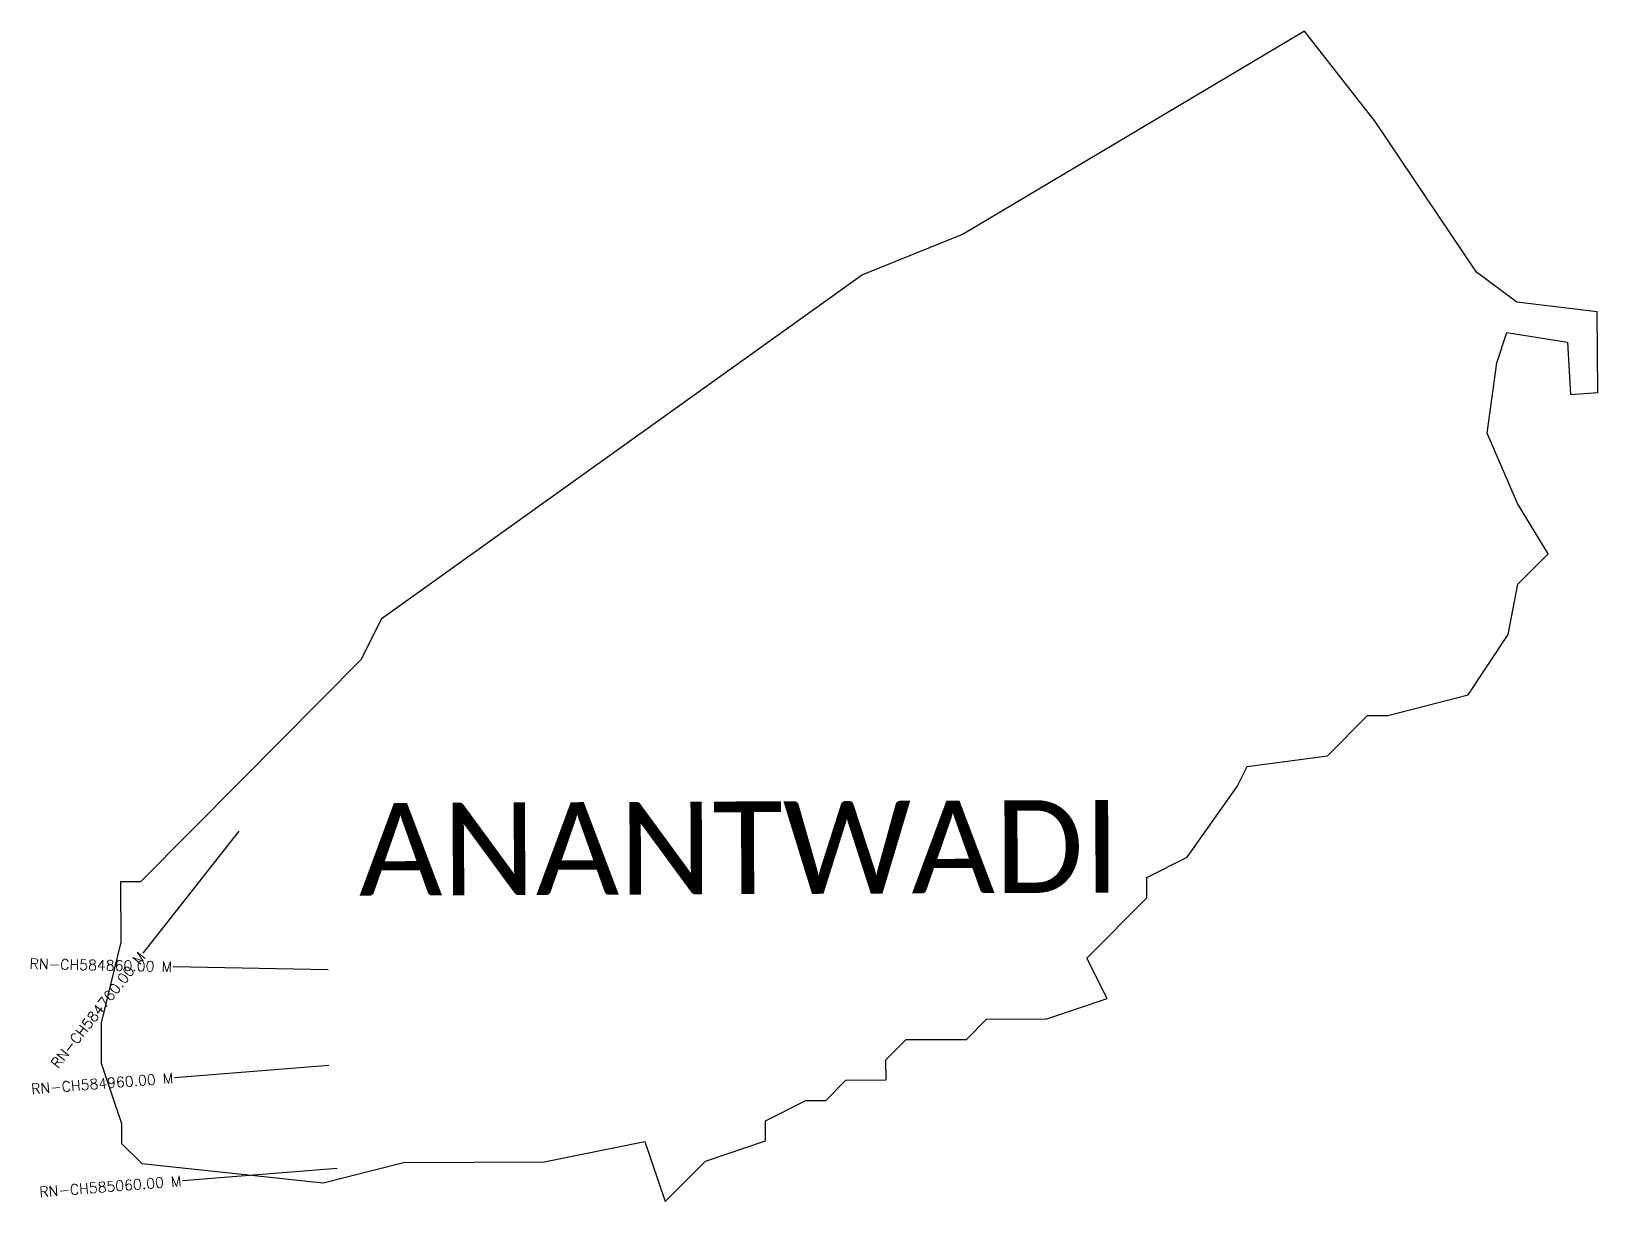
# Model space of a CAD drawing. Header units: metres. Extents: x 323934 to 325450, y 1838195 to 1839328.
import ezdxf
from ezdxf.enums import TextEntityAlignment as Align

# ---------------------------------------------------------------- set-up
doc = ezdxf.new("R2010")
doc.units = ezdxf.units.M
for name, color, linetype in [('CS', 134, 'Continuous'), ('CSMark', 6, 'Continuous'), ('VILLAGE BOUNDRY', 10, 'Continuous'), ('VILLAGE NAME', 250, 'Continuous')]:
    doc.layers.add(name, color=color, linetype=linetype)
doc.styles.get("Standard").update_dxf_attribs({"font": 'simplex.shx'})

msp = doc.modelspace()

# ---------------------------------------------------------------- linework, layer by layer
at = {"layer": 'CS'}
for p, q in [((324134.5, 1838553.8), (324041.8, 1838435.9)), ((324221.1, 1838419.6), (324071.1, 1838422.7)), ((324221.7, 1838327.2), (324072.2, 1838315.3)), ((324229.6, 1838227.5), (324080.1, 1838215.6))]:
    msp.add_line(p, q, dxfattribs=at)
at = {"layer": 'VILLAGE BOUNDRY'}
msp.add_lwpolyline([(325100.7, 1838597), (325110.4, 1838616.5), (325188.2, 1838626.6), (325227, 1838665.7), (325246.5, 1838665.8), (325324.3, 1838685.7), (325363, 1838744.2), (325372.5, 1838793), (325401.6, 1838822.3), (325372.2, 1838870.9), (325342.7, 1838938.9), (325352.1, 1839007.1), (325361.7, 1839036.4), (325420.3, 1839026.9), (325423.4, 1838976.5), (325449.7, 1838978.3), (325449.3, 1839056.3), (325371.4, 1839065.7), (325332.3, 1839094.7), (325234.3, 1839240.4), (325165.8, 1839327.8), (324835.5, 1839131.6), (324738.2, 1839092.2), (324272.2, 1838759.1), (324252.9, 1838720), (324136.5, 1838602.7), (324039.5, 1838504.9), (324020, 1838504.8), (324020.3, 1838446.3), (324001.2, 1838368.4), (324001.3, 1838329.4), (324021, 1838271.1), (324021.1, 1838251.5), (324040.7, 1838232.2), (324216.1, 1838213.5), (324293.9, 1838233.2), (324430.2, 1838233.8), (324527.6, 1838253.7), (324547.3, 1838195.4), (324586.1, 1838234.5), (324644.4, 1838254.2), (324644.3, 1838273.7), (324683.2, 1838293.3), (324702.7, 1838293.4), (324722, 1838313), (324761, 1838313.2), (324760.9, 1838332.6), (324780.3, 1838352.2), (324838.8, 1838352.4), (324858.2, 1838372), (324916.6, 1838372.3), (324974.9, 1838392), (324955.3, 1838430.9), (325013.5, 1838489.5), (325013.4, 1838509), (325052.3, 1838528.7)], close=True, dxfattribs=at)

# ---------------------------------------------------------------- texts
at = {"layer": 'CSMark'}
for s, rotation, p in [('RN-CH584760.00 M', 51.8144, (324041.1, 1838435.1)), ('RN-CH584860.00 M', 358.8061, (324070.1, 1838422.7)), ('RN-CH584960.00 M', 4.5267, (324071.2, 1838315.2)), ('RN-CH585060.00 M', 4.5267, (324079.1, 1838215.5))]:
    msp.add_text(s, height=10, rotation=rotation, dxfattribs=at).set_placement(p, align=Align.MIDDLE_RIGHT)
at = {"layer": 'VILLAGE NAME', "insert": (324250.5, 1838581), "char_height": 89.681, "attachment_point": 1, "rotation": 0.2435}
msp.add_mtext_dynamic_manual_height_columns('{\\fCalibri|b0|i0|c0|p34;ANANTWADI}', width=921.212, gutter_width=448.4, heights=[0], dxfattribs=at)

doc.saveas('drawing.dxf')
